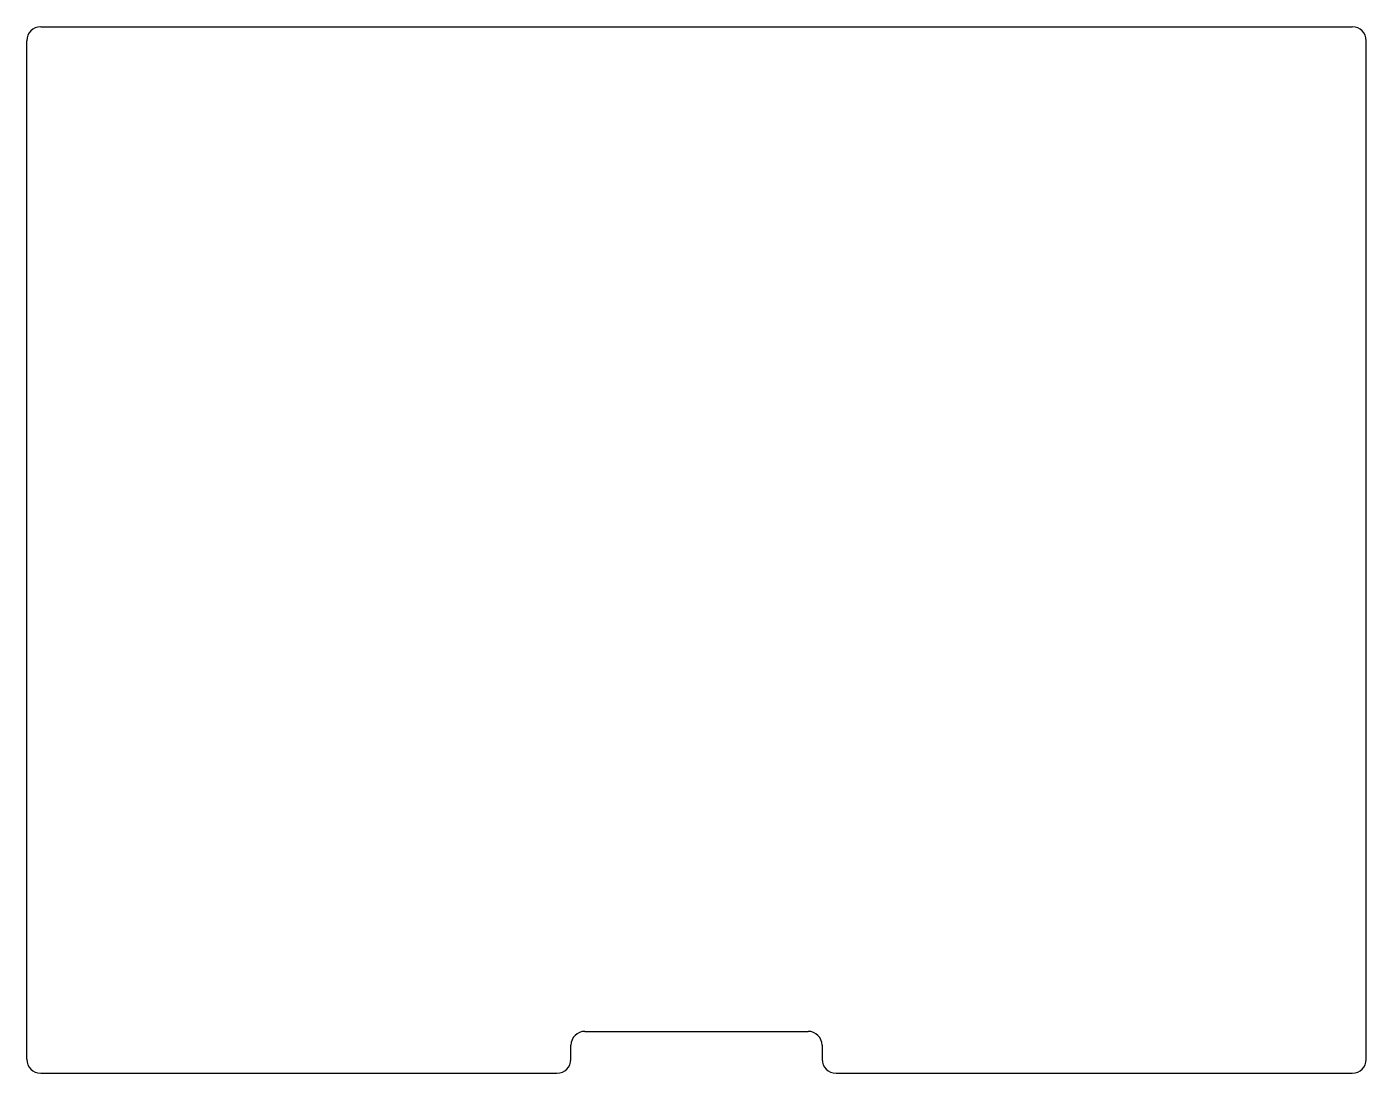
# Model space of a CAD drawing. Header units: millimetres. Extents: x -10 to 86, y -14.5 to 60.5.
import ezdxf

# ---------------------------------------------------------------- set-up
doc = ezdxf.new("R2010")
doc.units = ezdxf.units.MM

msp = doc.modelspace()

# ---------------------------------------------------------------- linework, layer by layer
for p, q in [((-9, 60.5), (85, 60.5)), ((-10, -13.5), (-10, 59.5)), ((86, -13.5), (86, 59.5)), ((30, -11.5), (46, -11.5)), ((29, -13.5), (29, -12.5)), ((47, -12.5), (47, -13.5)), ((-9, -14.5), (28, -14.5)), ((48, -14.5), (85, -14.5))]:
    msp.add_line(p, q)
for centre, start, end in [((-9, 59.5), 90, 180), ((85, 59.5), 0, 90), ((30, -12.5), 90, 180), ((46, -12.5), 0, 90), ((-9, -13.5), 180, 270), ((28, -13.5), 270, 0), ((48, -13.5), 180, 270), ((85, -13.5), 270, 0)]:
    msp.add_arc(centre, 1, start, end)

doc.saveas('drawing.dxf')
